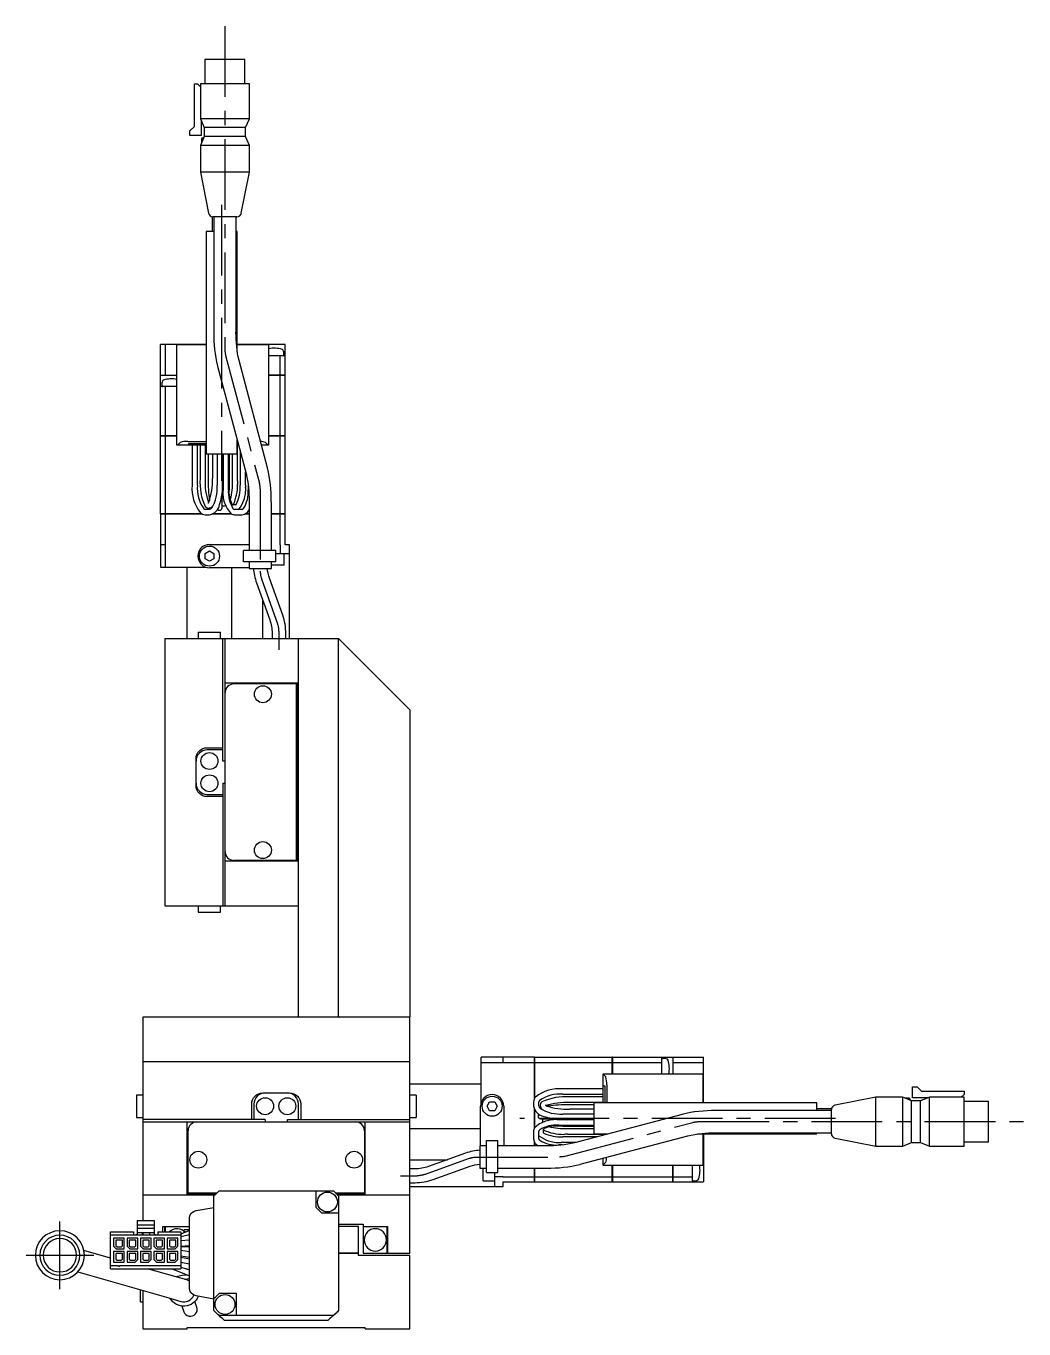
# Model space of a CAD drawing. Extents: x 0 to 866, y -8 to 761.
# Drawn here: x 439.5 to 663.6, y 240.6 to 533.1 of the extents above; entities that cross this region are included whole.
import ezdxf

# ---------------------------------------------------------------- set-up
doc = ezdxf.new("R2010")
doc.units = 0
doc.header["$LTSCALE"] = 0.5
doc.linetypes.add('CENTER', pattern=[50.8, 31.75, -6.35, 6.35, -6.35])
doc.layers.add('MSM_CENTER', color=1, linetype='CENTER')
doc.layers.add('MSM_CONTINUOUS', color=7, linetype='CONTINUOUS')

msp = doc.modelspace()

# ---------------------------------------------------------------- linework, layer by layer
at = {"layer": 'MSM_CENTER'}
for p, q in [((484.14, 533.1), (484.14, 460.45)), ((483.41, 493), (483.41, 431)), ((484.31, 459.17), (491.91, 430.48)), ((492.07, 429.2), (492.07, 410.72)), ((492.37, 409.03), (495.99, 398.92)), ((496.29, 397.23), (496.29, 393.1)), ((621.28, 287.87), (550.42, 287.87)), ((447.07, 249.54), (447.07, 264.74)), ((439.47, 257.14), (454.67, 257.14))]:
    msp.add_line(p, q, dxfattribs=at)
at = {"layer": 'MSM_CENTER', "extrusion": (0, 0, -1)}
for p, q in [((560.55, 279.37), (589.24, 286.97)), ((590.52, 287.14), (663.62, 287.14)), ((528.99, 275.28), (539.1, 278.91)), ((540.79, 279.2), (559.27, 279.2)), ((523.62, 274.99), (527.3, 274.99))]:
    msp.add_line(p, q, dxfattribs=at)
at = {"layer": 'MSM_CENTER'}
for centre, start, end in [((489.14, 460.45), 180, 194.8361), ((487.07, 429.2), 360, 14.8361), ((497.07, 410.72), 180, 199.7279), ((491.29, 397.23), 360, 19.7279)]:
    msp.add_arc(centre, 5, start, end, dxfattribs=at)
at = {"layer": 'MSM_CENTER', "extrusion": (0, 0, -1)}
for centre, start, end in [((-590.52, 282.14), 75.1639, 90), ((-540.79, 274.2), 70.2721, 90), ((-559.27, 284.2), 255.1639, 270), ((-527.3, 279.99), 250.2721, 270)]:
    msp.add_arc(centre, 5, start, end, dxfattribs=at)
at = {"layer": 'MSM_CONTINUOUS'}
for p, q in [((488.64, 525.6), (479.64, 525.6)), ((479.64, 525.6), (479.64, 520.1)), ((488.64, 520.1), (488.64, 525.6)), ((477.31, 510.57), (477.31, 520.11)), ((477.31, 520.11), (478.01, 520.11)), ((478.01, 520.11), (478.64, 519.48)), ((489.64, 520.1), (478.64, 520.1)), ((478.64, 520.1), (478.64, 512.31)), ((489.64, 512.31), (489.64, 520.1)), ((489.64, 512.31), (478.64, 512.31)), ((478.64, 512.31), (479.49, 510.31)), ((478.82, 511.88), (478.82, 508.55)), ((488.79, 510.31), (489.64, 512.31)), ((476.29, 509.55), (477.31, 510.57)), ((476.29, 508.55), (476.29, 509.55)), ((488.79, 510.31), (479.49, 510.31)), ((479.49, 510.31), (479.49, 508.31)), ((488.79, 508.31), (488.79, 510.31)), ((478.82, 508.55), (476.29, 508.55)), ((479.49, 508.31), (478.64, 506.31)), ((489.64, 506.31), (478.64, 506.31)), ((478.64, 506.31), (478.64, 500.3)), ((478.86, 507.72), (478.86, 507)), ((478.86, 507), (478.94, 507)), ((479.37, 508.02), (479.16, 508.02)), ((488.79, 508.31), (479.49, 508.31)), ((489.64, 506.31), (488.79, 508.31)), ((489.64, 500.3), (489.64, 506.31)), ((489.64, 500.3), (478.64, 500.3)), ((478.64, 500.3), (480.45, 491.11)), ((487.83, 491.11), (489.64, 500.3)), ((481.25, 490.32), (481.28, 487)), ((486.85, 490.3), (481.43, 490.3)), ((481.64, 490.3), (481.64, 464.34)), ((486.64, 464.34), (486.64, 490.3)), ((481.64, 487), (479.91, 487)), ((479.91, 487), (479.91, 437)), ((486.91, 487), (486.64, 487)), ((486.91, 460.22), (486.91, 487)), ((469.67, 454.71), (469.67, 461.6)), ((479.91, 461.6), (469.67, 461.6)), ((470.83, 454.71), (470.83, 461.6)), ((473.37, 439), (473.37, 461.5)), ((479.91, 461.5), (473.37, 461.5)), ((497.67, 461.6), (486.91, 461.6)), ((493.97, 461.5), (486.91, 461.5)), ((493.92, 461.5), (493.92, 461.6)), ((493.97, 461.5), (493.97, 439)), ((497.4, 459.31), (497.34, 460.08)), ((497.67, 454.71), (497.67, 461.6)), ((482.49, 456.76), (488.89, 432.62)), ((493.72, 433.9), (487.33, 458.04)), ((497.67, 459.1), (493.97, 459.1)), ((496.52, 454.71), (496.52, 459.1)), ((469.67, 454.71), (473.37, 454.71)), ((469.67, 441.1), (469.67, 454.71)), ((469.68, 454.7), (473.37, 454.7)), ((493.97, 454.71), (497.67, 454.71)), ((497.67, 454.7), (493.97, 454.7)), ((496.52, 441.1), (496.52, 454.7)), ((497.67, 441.1), (497.67, 454.7)), ((473.37, 452.2), (469.67, 452.2)), ((470.01, 453.19), (469.94, 452.42)), ((470.83, 441.1), (470.83, 452.2)), ((469.67, 441.1), (473.37, 441.1)), ((469.67, 423.6), (469.67, 441.09)), ((473.37, 441.09), (469.67, 441.09)), ((469.68, 441.1), (469.68, 441.09)), ((470.83, 441.1), (470.83, 441.09)), ((470.83, 423.6), (470.83, 441.09)), ((479.91, 439), (473.37, 439)), ((473.48, 439), (474.08, 439.6)), ((475.85, 439.87), (479.91, 439.87)), ((476.07, 439.39), (479.91, 439.39)), ((476.07, 439), (476.07, 439.39)), ((476.77, 439), (476.77, 430)), ((477.97, 430), (477.97, 439)), ((478.57, 439), (478.57, 431.48)), ((479.77, 431.48), (479.77, 439)), ((486.91, 437), (486.91, 440.1)), ((486.91, 439.87), (486.97, 439.87)), ((486.91, 439.39), (487.09, 439.39)), ((487.2, 439), (486.91, 439)), ((486.97, 431), (486.97, 439)), ((493.97, 439), (492.37, 439)), ((493.27, 439.6), (493.87, 439)), ((493.97, 441.1), (497.67, 441.1)), ((497.67, 441.09), (493.97, 441.09)), ((496.51, 441.1), (496.51, 441.09)), ((496.52, 423.6), (496.52, 441.09)), ((497.66, 441.1), (497.66, 441.09)), ((497.67, 423.6), (497.67, 441.09)), ((486.91, 437), (479.91, 437)), ((480.37, 437), (480.37, 431.46)), ((481.33, 437), (481.33, 431.56)), ((482.42, 437), (482.42, 430)), ((483.62, 430), (483.62, 437)), ((483.72, 437), (483.72, 429)), ((484.92, 429), (484.92, 437)), ((485.17, 430), (485.17, 437)), ((485.77, 437), (485.77, 431)), ((487.57, 437.58), (487.57, 430)), ((488.77, 430), (488.77, 433.05)), ((481.33, 431.58), (481.33, 431.54)), ((483.52, 424.97), (483.62, 430)), ((485.09, 427.72), (485.17, 430)), ((489.37, 429.91), (489.37, 429)), ((480.69, 424.6), (479.72, 424.6)), ((480.71, 424.92), (480.75, 424.94)), ((480.75, 424.94), (480.95, 425.01)), ((482.5, 424.56), (482.68, 424.44)), ((482.68, 424.44), (482.88, 424.4)), ((482.88, 424.4), (482.89, 424.4)), ((482.89, 424.4), (482.91, 424.4)), ((482.91, 424.4), (482.92, 424.4)), ((483.55, 425.4), (483.6, 425.4)), ((483.6, 425.4), (484, 425.4)), ((484, 425.4), (484.03, 425.4)), ((484.03, 425.4), (484.28, 425.46)), ((486.62, 425.6), (485.88, 425.6)), ((488.02, 424.6), (486.28, 424.6)), ((489.57, 426.31), (489.57, 415.35)), ((494.57, 415.35), (494.57, 426.31)), ((469.67, 423.6), (478.95, 423.6)), ((469.67, 423.59), (469.67, 411.6)), ((478.97, 423.59), (469.67, 423.59)), ((469.68, 423.6), (469.68, 423.59)), ((470.83, 423.6), (470.83, 423.59)), ((470.83, 416.6), (470.83, 423.59)), ((479.72, 423.4), (480.68, 423.4)), ((485.57, 423.59), (481.33, 423.59)), ((481.35, 423.6), (485.56, 423.6)), ((486.28, 423.4), (488.02, 423.4)), ((489.57, 423.59), (488.72, 423.59)), ((488.74, 423.6), (489.57, 423.6)), ((494.57, 423.6), (497.67, 423.6)), ((497.67, 423.59), (494.57, 423.59)), ((496.51, 423.6), (496.51, 423.59)), ((496.52, 416.6), (496.52, 423.59)), ((497.66, 423.6), (497.66, 423.59)), ((497.67, 416.6), (497.67, 423.59)), ((470.83, 416.6), (469.67, 416.6)), ((470.83, 411.6), (470.83, 416.6)), ((480.67, 416.7), (489.57, 416.7)), ((488.33, 412.85), (488.33, 415.35)), ((488.59, 415.35), (488.33, 415.35)), ((495.57, 415.35), (488.59, 415.35)), ((495.57, 412.85), (495.57, 415.35)), ((496.52, 416.6), (496.52, 414.6)), ((498.67, 416.6), (497.67, 416.6)), ((498.67, 395.6), (498.67, 416.6)), ((479.67, 414.68), (480.67, 415.26)), ((479.67, 413.53), (479.67, 414.68)), ((480.67, 412.95), (479.67, 413.53)), ((480.67, 415.26), (481.67, 414.68)), ((481.67, 413.53), (480.67, 412.95)), ((481.67, 414.68), (481.67, 413.53)), ((488.59, 412.85), (488.33, 412.85)), ((495.57, 412.85), (488.59, 412.85)), ((489.57, 412.85), (489.57, 411.35)), ((494.57, 411.35), (494.57, 412.85)), ((498.67, 414.6), (495.57, 414.6)), ((497.42, 412.1), (497.42, 414.6)), ((469.67, 411.6), (479.96, 411.6)), ((475.67, 395.6), (475.67, 411.6)), ((489.57, 411.5), (480.67, 411.5)), ((485.67, 395.6), (485.67, 411.5)), ((489.57, 411.35), (494.57, 411.35)), ((497.42, 412.1), (494.6, 412.1)), ((491.23, 408.11), (494.21, 399.8)), ((497.13, 400.84), (494.15, 409.16)), ((492.67, 395.6), (492.67, 404.09)), ((470.67, 395.6), (470.67, 335.6)), ((470.67, 395.6), (509.67, 395.6)), ((478.17, 397), (483.17, 397)), ((478.17, 397), (478.17, 395.6)), ((483.17, 395.6), (483.17, 397)), ((483.67, 368.1), (483.67, 395.6)), ((484.17, 335.6), (484.17, 395.6)), ((494.74, 396.77), (494.74, 395.6)), ((497.84, 395.6), (497.84, 396.77)), ((500.67, 310.6), (500.67, 395.6)), ((509.67, 310.7), (509.67, 395.6)), ((525.67, 379.6), (509.67, 395.6)), ((500.67, 385.6), (484.17, 385.6)), ((500.17, 385.4), (486.17, 385.4)), ((499.17, 385.6), (499.17, 385.4)), ((500.17, 385.4), (500.17, 345.8)), ((500.37, 345.6), (500.37, 385.6)), ((525.67, 379.6), (525.67, 310.7)), ((477.67, 362.6), (477.67, 368.6)), ((480.17, 371.1), (483.67, 371.1)), ((483.67, 370.6), (480.17, 370.6)), ((484.17, 368.1), (483.67, 368.1)), ((483.67, 363.1), (483.67, 335.6)), ((483.67, 363.1), (484.17, 363.1)), ((480.17, 360.6), (483.67, 360.6)), ((483.67, 360.1), (480.17, 360.1)), ((500.67, 345.6), (484.17, 345.6)), ((500.17, 345.8), (486.17, 345.8)), ((499.17, 345.8), (499.17, 345.6)), ((470.67, 335.6), (500.67, 335.6)), ((478.17, 335.6), (478.17, 334.2)), ((478.17, 334.2), (483.17, 334.2)), ((483.17, 334.2), (483.17, 335.6)), ((525.67, 310.6), (465.67, 310.6)), ((465.67, 310.6), (465.67, 264.98)), ((500.67, 310.7), (509.67, 310.7)), ((509.67, 310.7), (509.77, 310.6)), ((525.57, 310.6), (525.67, 310.7)), ((525.67, 257.6), (525.67, 310.6)), ((541.67, 291.32), (541.67, 301.6)), ((553.66, 301.6), (541.67, 301.6)), ((546.67, 300.45), (546.67, 301.6)), ((553.66, 292.31), (553.66, 301.6)), ((553.67, 301.59), (553.66, 301.59)), ((553.67, 301.6), (571.16, 301.6)), ((553.67, 301.6), (553.67, 292.33)), ((571.16, 297.9), (571.16, 301.6)), ((571.17, 301.59), (571.16, 301.59)), ((571.17, 301.6), (571.17, 297.9)), ((571.17, 301.6), (584.77, 301.6)), ((582.27, 297.9), (582.27, 301.6)), ((583.26, 301.27), (582.49, 301.33)), ((584.77, 301.59), (584.77, 297.9)), ((584.78, 301.6), (584.78, 297.9)), ((584.78, 301.6), (591.67, 301.6)), ((591.67, 291.37), (591.67, 301.6)), ((525.67, 300.6), (465.67, 300.6)), ((541.67, 300.45), (546.67, 300.45)), ((546.67, 300.45), (553.66, 300.45)), ((553.67, 300.45), (553.66, 300.45)), ((553.67, 300.45), (571.16, 300.45)), ((571.17, 300.45), (571.16, 300.45)), ((571.17, 300.45), (582.27, 300.45)), ((584.78, 300.45), (591.67, 300.45)), ((525.67, 295.6), (541.67, 295.6)), ((569.07, 297.9), (591.57, 297.9)), ((569.07, 291.37), (569.07, 297.9)), ((569.07, 297.8), (569.67, 297.2)), ((591.57, 291.37), (591.57, 297.9)), ((464.27, 293.1), (464.27, 288.1)), ((465.67, 293.1), (464.27, 293.1)), ((492.67, 293.6), (498.67, 293.6)), ((527.07, 293.1), (525.67, 293.1)), ((527.07, 293.1), (527.07, 288.1)), ((569.07, 294.5), (560.07, 294.5)), ((560.07, 293.3), (569.07, 293.3)), ((569.07, 292.7), (561.55, 292.7)), ((569.07, 295.2), (569.46, 295.2)), ((569.46, 295.2), (569.46, 291.37)), ((569.94, 295.42), (569.94, 291.37)), ((630.37, 292.64), (621.18, 290.83)), ((630.37, 281.64), (630.37, 292.64)), ((636.38, 292.64), (630.37, 292.64)), ((636.38, 281.64), (636.38, 292.64)), ((638.38, 291.79), (636.38, 292.64)), ((638.62, 292.45), (638.62, 294.98)), ((638.62, 294.98), (639.62, 294.98)), ((639.62, 294.98), (640.64, 293.96)), ((642.38, 292.64), (640.38, 291.79)), ((640.64, 293.96), (650.18, 293.96)), ((642.38, 281.64), (642.38, 292.64)), ((650.17, 292.64), (642.38, 292.64)), ((650.18, 293.26), (649.55, 292.64)), ((650.17, 281.64), (650.17, 292.64)), ((650.18, 293.96), (650.18, 293.26)), ((490.17, 287.6), (490.17, 291.1)), ((490.67, 291.1), (490.67, 287.6)), ((500.67, 287.6), (500.67, 291.1)), ((501.17, 291.1), (501.17, 287.6)), ((541.57, 281.7), (541.57, 290.6)), ((543.02, 290.6), (543.6, 291.6)), ((543.6, 289.6), (543.02, 290.6)), ((543.6, 291.6), (544.75, 291.6)), ((544.75, 289.6), (543.6, 289.6)), ((544.75, 291.6), (545.33, 290.6)), ((545.33, 290.6), (544.75, 289.6)), ((546.77, 290.6), (546.77, 281.7)), ((553.47, 291.56), (553.47, 290.6)), ((553.66, 285.71), (553.66, 289.95)), ((553.67, 289.93), (553.67, 285.72)), ((554.67, 290.58), (554.67, 291.56)), ((554.99, 290.57), (555.01, 290.52)), ((555.01, 290.52), (555.08, 290.32)), ((567.07, 290.9), (561.53, 290.9)), ((561.55, 291.5), (569.07, 291.5)), ((561.65, 289.95), (561.61, 289.95)), ((567.07, 289.95), (561.63, 289.95)), ((567.07, 284.37), (567.07, 291.37)), ((617.07, 291.37), (567.07, 291.37)), ((620.37, 289.64), (594.41, 289.64)), ((617.07, 289.64), (617.07, 291.37)), ((620.39, 290.03), (617.07, 290)), ((620.37, 284.42), (620.37, 289.85)), ((637.07, 292.41), (637.07, 292.34)), ((637.79, 292.41), (637.07, 292.41)), ((638.09, 291.91), (638.09, 292.11)), ((638.38, 282.49), (638.38, 291.79)), ((640.38, 291.79), (638.38, 291.79)), ((641.95, 292.45), (638.62, 292.45)), ((640.38, 282.49), (640.38, 291.79)), ((655.67, 291.64), (650.17, 291.64)), ((655.67, 282.64), (655.67, 291.64)), ((464.27, 288.1), (465.67, 288.1)), ((493.17, 287.6), (465.67, 287.6)), ((465.67, 287.1), (525.67, 287.1)), ((475.67, 270.6), (475.67, 287.1)), ((493.17, 287.6), (493.17, 287.1)), ((498.17, 287.1), (498.17, 287.6)), ((498.17, 287.6), (525.67, 287.6)), ((515.67, 270.6), (515.67, 287.1)), ((525.67, 288.1), (527.07, 288.1)), ((554.51, 288.59), (554.47, 288.4)), ((554.47, 288.37), (554.47, 288.36)), ((554.63, 288.77), (554.51, 288.59)), ((555.04, 287.76), (560.07, 287.65)), ((555.47, 287.72), (555.47, 287.68)), ((555.47, 287.68), (555.47, 287.28)), ((555.47, 287.28), (555.47, 287.24)), ((555.47, 287.24), (555.53, 286.99)), ((567.07, 287.55), (559.07, 287.55)), ((567.07, 288.85), (560.07, 288.85)), ((560.07, 287.65), (567.07, 287.65)), ((586.83, 288.78), (562.69, 282.39)), ((475.87, 271.1), (475.87, 285.1)), ((515.47, 285.1), (515.47, 271.1)), ((525.67, 285.6), (541.57, 285.6)), ((553.47, 285), (553.47, 283.26)), ((554.67, 283.26), (554.67, 285)), ((555.67, 284.66), (555.67, 285.39)), ((557.79, 286.18), (560.07, 286.1)), ((559.07, 286.35), (567.07, 286.35)), ((560.07, 286.1), (567.07, 286.1)), ((567.07, 285.5), (561.07, 285.5)), ((561.07, 284.3), (569.07, 284.3)), ((563.97, 277.56), (588.11, 283.95)), ((567.07, 284.37), (570.17, 284.37)), ((569.07, 284.08), (569.07, 284.37)), ((569.46, 284.37), (569.46, 284.18)), ((569.94, 284.37), (569.94, 284.31)), ((590.29, 284.37), (617.07, 284.37)), ((591.57, 277.3), (591.57, 284.37)), ((591.67, 284.37), (591.67, 273.6)), ((594.41, 284.64), (620.37, 284.64)), ((617.07, 284.37), (617.07, 284.64)), ((541.42, 281.7), (541.42, 276.7)), ((542.92, 281.7), (541.42, 281.7)), ((542.92, 282.94), (545.42, 282.94)), ((542.92, 282.69), (542.92, 282.94)), ((542.92, 275.7), (542.92, 282.69)), ((545.42, 282.69), (545.42, 282.94)), ((545.42, 275.7), (545.42, 282.69)), ((556.38, 281.7), (545.42, 281.7)), ((553.66, 281.7), (553.66, 282.56)), ((553.67, 282.54), (553.67, 281.7)), ((559.98, 281.9), (559.07, 281.9)), ((567.65, 283.7), (560.07, 283.7)), ((560.07, 282.5), (563.12, 282.5)), ((621.18, 283.44), (630.37, 281.64)), ((630.37, 281.64), (636.38, 281.64)), ((636.38, 281.64), (638.38, 282.49)), ((638.38, 282.49), (640.38, 282.49)), ((640.38, 282.49), (642.38, 281.64)), ((642.38, 281.64), (650.17, 281.64)), ((650.17, 282.64), (655.67, 282.64)), ((525.67, 278.6), (534.16, 278.6)), ((538.18, 280.05), (529.87, 277.06)), ((569.07, 277.3), (569.07, 278.91)), ((569.67, 278.01), (569.07, 277.41)), ((526.84, 276.54), (525.67, 276.54)), ((530.91, 274.15), (539.23, 277.13)), ((541.42, 276.7), (542.92, 276.7)), ((542.17, 273.85), (542.17, 276.68)), ((542.92, 275.7), (545.42, 275.7)), ((544.67, 275.7), (544.67, 272.6)), ((545.42, 276.7), (556.38, 276.7)), ((553.66, 273.6), (553.66, 276.7)), ((553.67, 276.7), (553.67, 273.6)), ((591.57, 277.3), (569.07, 277.3)), ((571.16, 273.6), (571.16, 277.3)), ((571.17, 277.3), (571.17, 273.6)), ((584.77, 273.6), (584.77, 277.3)), ((584.78, 277.3), (584.78, 273.6)), ((589.17, 273.6), (589.17, 277.3)), ((591.57, 277.35), (591.67, 277.35)), ((475.87, 272.1), (475.67, 272.1)), ((515.67, 272.1), (515.47, 272.1)), ((525.67, 273.44), (526.84, 273.44)), ((525.67, 272.6), (546.67, 272.6)), ((542.17, 273.85), (544.67, 273.85)), ((546.67, 274.76), (544.67, 274.76)), ((546.67, 274.76), (553.66, 274.76)), ((546.67, 272.6), (546.67, 273.6)), ((546.67, 273.6), (553.66, 273.6)), ((553.67, 274.76), (553.66, 274.76)), ((553.67, 273.61), (553.66, 273.61)), ((553.67, 274.76), (571.16, 274.76)), ((553.67, 273.6), (571.16, 273.6)), ((571.17, 274.76), (571.16, 274.76)), ((571.17, 273.61), (571.16, 273.61)), ((571.17, 274.76), (584.77, 274.76)), ((571.17, 273.6), (584.77, 273.6)), ((584.78, 274.76), (589.17, 274.76)), ((584.78, 273.6), (591.67, 273.6)), ((589.38, 273.87), (590.15, 273.94)), ((481.82, 270.6), (465.67, 270.6)), ((475.67, 270.9), (482.1, 270.9)), ((482.3, 271.1), (475.87, 271.1)), ((481.67, 244.76), (481.67, 270.45)), ((482.83, 271.6), (508.52, 271.6)), ((504.67, 267.85), (504.67, 271.6)), ((515.47, 271.1), (509.04, 271.1)), ((515.67, 270.9), (509.24, 270.9)), ((525.67, 270.6), (509.53, 270.6)), ((509.67, 270.45), (509.67, 244.76)), ((477.66, 267.2), (481.67, 267.9)), ((509.67, 266.6), (505.92, 266.6)), ((464.42, 264.98), (464.42, 261.95)), ((464.42, 264.98), (468.28, 264.98)), ((464.42, 263.96), (468.28, 263.96)), ((464.42, 263.26), (468.28, 263.26)), ((468.28, 264.98), (468.28, 261.95)), ((470.17, 263.6), (476.17, 263.6)), ((470.17, 262.41), (470.17, 263.6)), ((470.72, 263.55), (470.67, 263.6)), ((470.67, 262.41), (470.67, 263.6)), ((476.17, 263.55), (470.72, 263.55)), ((470.72, 263.55), (470.72, 262.41)), ((476.17, 249.78), (476.17, 265.42)), ((509.67, 264.1), (515.17, 264.1)), ((514.17, 263.6), (509.67, 263.6)), ((514.17, 257.65), (514.17, 263.6)), ((515.17, 264.1), (515.17, 257.6)), ((515.17, 263.6), (520.67, 263.6)), ((520.62, 263.55), (515.17, 263.55)), ((520.62, 263.55), (520.67, 263.6)), ((520.62, 257.6), (520.62, 263.55)), ((520.67, 263.6), (520.67, 257.6)), ((458.42, 254.13), (458.42, 262.41)), ((458.42, 262.41), (463.62, 262.41)), ((458.42, 261.7), (474.27, 261.7)), ((459.15, 260.97), (459.15, 259.17)), ((461.55, 260.97), (459.15, 260.97)), ((459.67, 260.52), (459.67, 259.27)), ((461.14, 260.52), (459.67, 260.52)), ((461.14, 259.27), (461.14, 260.52)), ((461.55, 258.57), (461.55, 260.97)), ((462.15, 260.97), (462.15, 259.17)), ((464.55, 260.97), (462.15, 260.97)), ((462.67, 260.52), (462.67, 259.27)), ((464.14, 260.52), (462.67, 260.52)), ((463.62, 262.41), (463.62, 261.7)), ((464.14, 259.27), (464.14, 260.52)), ((464.42, 262.26), (468.28, 262.26)), ((464.55, 258.57), (464.55, 260.97)), ((465.15, 260.97), (465.15, 259.17)), ((467.55, 260.97), (465.15, 260.97)), ((465.53, 262.26), (465.53, 261.7)), ((465.67, 262.26), (465.67, 261.7)), ((465.67, 260.52), (465.67, 259.27)), ((467.14, 260.52), (465.67, 260.52)), ((467.14, 259.27), (467.14, 260.52)), ((467.18, 262.26), (467.18, 261.7)), ((467.55, 258.57), (467.55, 260.97)), ((468.15, 260.97), (468.15, 259.17)), ((470.55, 260.97), (468.15, 260.97)), ((468.67, 260.52), (468.67, 259.27)), ((470.14, 260.52), (468.67, 260.52)), ((469.08, 262.41), (469.08, 261.7)), ((469.08, 262.41), (474.27, 262.41)), ((470.14, 259.27), (470.14, 260.52)), ((470.55, 258.57), (470.55, 260.97)), ((471.15, 260.97), (471.15, 258.57)), ((473.55, 260.97), (471.15, 260.97)), ((471.67, 260.52), (471.67, 259.27)), ((473.14, 260.52), (471.67, 260.52)), ((473.14, 259.27), (473.14, 260.52)), ((473.55, 259.17), (473.55, 260.97)), ((476.17, 262.71), (474.27, 261.9)), ((474.27, 262.41), (474.27, 254.13)), ((474.27, 261.36), (476.17, 261.77)), ((476.15, 260.54), (474.27, 260.38)), ((474.97, 262.2), (474.97, 262.85)), ((476.17, 262.85), (474.97, 262.85)), ((458.42, 256.5), (452.47, 258.2)), ((459.15, 259.17), (459.75, 258.57)), ((459.15, 257.97), (459.15, 255.57)), ((461.55, 257.97), (459.15, 257.97)), ((459.67, 259.27), (459.92, 259.02)), ((459.67, 257.52), (459.67, 256.27)), ((461.14, 257.52), (459.67, 257.52)), ((459.75, 258.57), (461.55, 258.57)), ((459.92, 259.02), (460.89, 259.02)), ((460.89, 259.02), (461.14, 259.27)), ((461.14, 256.27), (461.14, 257.52)), ((461.55, 255.57), (461.55, 257.97)), ((462.15, 259.17), (462.75, 258.57)), ((462.15, 257.97), (462.15, 255.57)), ((464.55, 257.97), (462.15, 257.97)), ((462.67, 259.27), (462.92, 259.02)), ((462.67, 257.52), (462.67, 256.27)), ((464.14, 257.52), (462.67, 257.52)), ((462.75, 258.57), (464.55, 258.57)), ((462.92, 259.02), (463.89, 259.02)), ((463.89, 259.02), (464.14, 259.27)), ((464.14, 256.27), (464.14, 257.52)), ((464.55, 256.17), (464.55, 257.97)), ((465.15, 259.17), (465.75, 258.57)), ((467.55, 257.97), (465.15, 257.97)), ((465.15, 257.97), (465.15, 255.57)), ((465.67, 259.27), (465.92, 259.02)), ((465.67, 257.52), (465.67, 256.27)), ((467.14, 257.52), (465.67, 257.52)), ((465.75, 258.57), (467.55, 258.57)), ((465.92, 259.02), (466.89, 259.02)), ((466.89, 259.02), (467.14, 259.27)), ((467.14, 256.27), (467.14, 257.52)), ((467.55, 256.17), (467.55, 257.97)), ((468.15, 259.17), (468.75, 258.57)), ((468.15, 257.97), (468.15, 256.17)), ((470.55, 257.97), (468.15, 257.97)), ((468.67, 259.27), (468.92, 259.02)), ((468.67, 257.52), (468.67, 256.27)), ((470.14, 257.52), (468.67, 257.52)), ((468.75, 258.57), (470.55, 258.57)), ((468.92, 259.02), (469.89, 259.02)), ((469.89, 259.02), (470.14, 259.27)), ((470.14, 256.27), (470.14, 257.52)), ((470.55, 255.57), (470.55, 257.97)), ((471.15, 258.57), (472.95, 258.57)), ((473.55, 257.97), (471.15, 257.97)), ((471.15, 257.97), (471.15, 255.57)), ((471.67, 259.27), (471.92, 259.02)), ((471.67, 257.52), (471.67, 256.27)), ((473.14, 257.52), (471.67, 257.52)), ((471.92, 259.02), (472.89, 259.02)), ((472.89, 259.02), (473.14, 259.27)), ((473.55, 259.17), (472.95, 258.57)), ((473.14, 256.27), (473.14, 257.52)), ((473.55, 256.17), (473.55, 257.97)), ((474.27, 259.18), (476.17, 259.34)), ((476.17, 259.01), (474.27, 258.97)), ((476.17, 257.94), (474.27, 258.21)), ((474.97, 258.99), (474.97, 259.23)), ((509.67, 257.65), (514.17, 257.65)), ((514.17, 257.6), (509.67, 257.6)), ((514.17, 257.65), (514.17, 257.6)), ((514.17, 257.1), (514.17, 257.6)), ((515.17, 257.6), (525.67, 257.6)), ((458.42, 254.84), (460.2, 254.84)), ((459.15, 255.57), (461.55, 255.57)), ((459.67, 256.27), (459.92, 256.02)), ((459.92, 256.02), (460.89, 256.02)), ((460.2, 254.74), (460.2, 254.84)), ((460.5, 254.84), (474.27, 254.84)), ((460.5, 254.84), (460.5, 254.74)), ((460.89, 256.02), (461.14, 256.27)), ((462.15, 255.57), (463.95, 255.57)), ((462.67, 256.27), (462.92, 256.02)), ((462.92, 256.02), (463.89, 256.02)), ((463.89, 256.02), (464.14, 256.27)), ((463.95, 255.57), (464.55, 256.17)), ((465.15, 255.57), (466.95, 255.57)), ((465.67, 256.27), (465.92, 256.02)), ((465.92, 256.02), (466.89, 256.02)), ((466.89, 256.02), (467.14, 256.27)), ((466.95, 255.57), (467.55, 256.17)), ((468.75, 255.57), (468.15, 256.17)), ((468.67, 256.27), (468.92, 256.02)), ((468.75, 255.57), (470.55, 255.57)), ((468.92, 256.02), (469.89, 256.02)), ((469.89, 256.02), (470.14, 256.27)), ((471.15, 255.57), (472.95, 255.57)), ((471.67, 256.27), (471.92, 256.02)), ((471.92, 256.02), (472.89, 256.02)), ((472.89, 256.02), (473.14, 256.27)), ((472.95, 255.57), (473.55, 256.17)), ((474.27, 257), (476.17, 256.73)), ((474.27, 256.71), (476.17, 256.35)), ((476.2, 255.12), (474.27, 255.49)), ((474.27, 254.48), (476.17, 253.87)), ((525.67, 257.1), (514.17, 257.1)), ((525.67, 240.6), (525.67, 257.1)), ((451.1, 253.39), (471.52, 247.57)), ((458.42, 254.13), (474.27, 254.13)), ((472.89, 252.38), (466.72, 254.13)), ((472.32, 254.13), (476.17, 252.5)), ((475.59, 251.61), (472.89, 252.38)), ((474.6, 252.69), (475.53, 252.77)), ((476.17, 251.82), (475.14, 251.73)), ((476.16, 253.81), (475.54, 254.07)), ((465.17, 246.7), (465.17, 249.38)), ((465.67, 249.23), (465.67, 240.6)), ((465.17, 246.7), (465.67, 246.7)), ((471.52, 247.57), (474.22, 246.8)), ((474.47, 245.73), (474.69, 245.09)), ((477.62, 246.12), (477.4, 246.75)), ((477.84, 245.5), (477.62, 246.12)), ((481.67, 247.3), (477.66, 248.01)), ((482.92, 248.6), (486.67, 248.6)), ((486.67, 248.6), (486.67, 243.6)), ((474.69, 245.09), (474.91, 244.48)), ((508.52, 243.6), (482.83, 243.6)), ((465.67, 240.6), (475.67, 240.6)), ((475.67, 240.6), (475.67, 240.9)), ((475.67, 240.9), (515.67, 240.9)), ((484.01, 242.6), (507.33, 242.6)), ((515.67, 240.6), (515.67, 240.9)), ((515.67, 240.6), (525.67, 240.6))]:
    msp.add_line(p, q, dxfattribs=at)
for centre, radius in [((480.67, 414.1), 2.25), ((492.67, 383.1), 1.9), ((480.67, 368.1), 1.9), ((480.67, 363.1), 1.9), ((492.67, 348.1), 1.9), ((493.17, 290.6), 1.9), ((498.17, 290.6), 1.9), ((544.17, 290.6), 2.25), ((478.17, 278.6), 1.9), ((513.17, 278.6), 1.9), ((507.17, 269.1), 2.23), ((484.17, 246.1), 2.23)]:
    msp.add_circle(centre, radius, dxfattribs=at)
at = {"layer": 'MSM_CONTINUOUS', "extrusion": (0, 0, -1)}
for centre, radius in [((-447.07, 257.14), 5.5), ((-447.07, 257.14), 4.5), ((-447.07, 257.14), 3.75), ((-517.92, 260.6), 2.5)]:
    msp.add_circle(centre, radius, dxfattribs=at)
at = {"layer": 'MSM_CONTINUOUS'}
for centre, radius, start, end in [((479.16, 507.72), 0.3, 90, 180), ((481.43, 491.3), 1, 191.1187, 270), ((486.85, 491.3), 1, 270, 348.8813), ((512.74, 464), 31.1, 179.3641, 193.4668), ((495.17, 454.79), 6, 72.3708, 101.537), ((496.84, 460.03), 0.5, 5, 72.3708), ((497.2, 459.29), 0.2, 288.1949, 5), ((470.51, 453.14), 0.5, 107.6292, 175), ((472.17, 447.9), 6, 78.463, 107.6292), ((470.14, 452.4), 0.2, 175, 270), ((475.61, 435.36), 4.51, 86.9565, 109.8759), ((491.73, 435.36), 4.51, 70.1241, 84.7824), ((463.47, 426.66), 31.1, 359.3641, 13.4668), ((485.48, 429.24), 8.74, 175.0197, 218.3235), ((485.66, 429.25), 7.72, 174.4381, 215.6687), ((491.27, 430.56), 12.73, 175.8454, 204.6186), ((507.24, 430.72), 26.87, 178.4238, 188.8681), ((467.31, 430.83), 14.03, 340.7603, 2.8943), ((473.79, 429.42), 8.65, 328.5524, 3.8561), ((476.04, 430.16), 10.96, 335.8666, 0), ((478.42, 429.6), 9.16, 334.6752, 2.5141), ((532.6, 432.33), 45.65, 181.666, 182.719), ((491.1, 429.93), 2.32, 178.1818, 188.9905), ((470.77, 429.79), 12.85, 341.3945, 356.9734), ((490.3, 428.22), 6.62, 173.254, 198.7695), ((492.03, 428.53), 7.13, 176.162, 211.4402), ((494.05, 429.53), 9.14, 182.7479, 204.0632), ((482.53, 428.49), 6.86, 327.356, 4.2662), ((481.72, 429.06), 7.1, 340.436, 4.1258), ((479.79, 425.22), 0.622, 228.9031, 263.0608), ((480.45, 425.84), 0.952, 217.6627, 285.9064), ((480.35, 426.29), 0.227, 268.0963, 338.0968), ((480.23, 426.12), 2.75, 279.2724, 351.0568), ((480.47, 425.48), 0.9, 284.2205, 320.898), ((480.55, 426.06), 1.12, 291.2205, 322.6701), ((482.9, 425.02), 0.618, 267.5061, 355.2663), ((490.45, 428.32), 6.79, 199.0911, 223.9635), ((486.29, 426.15), 0.682, 210.3852, 232.6774), ((485.88, 425.82), 0.212, 269.8456, 320.8443), ((486.35, 425.07), 0.476, 213.7324, 261.3862), ((486.21, 426.12), 0.659, 308.1638, 318.123), ((481.69, 428.99), 7.1, 321.8895, 341.0353), ((487.95, 425.03), 0.432, 279.4337, 326.7039), ((487.89, 425.27), 1.87, 274.0282, 334.4705), ((479.75, 425.12), 1.72, 229.0024, 268.8954), ((486.29, 424.85), 1.45, 239.8457, 269.5942), ((480.67, 414.1), 2.6, 90, 270), ((502.58, 412.18), 12.05, 183.7978, 199.7019), ((485.76, 396.77), 12.07, 359.974, 19.6941), ((486.17, 383.4), 2, 90, 180), ((480.17, 368.1), 2.5, 90, 180), ((480.17, 363.1), 2.5, 180, 270), ((486.17, 347.8), 2, 180, 270), ((582.47, 301.13), 0.2, 85, 180), ((583.21, 300.77), 0.5, 17.6292, 85), ((577.97, 299.1), 6, 348.463, 17.6292), ((565.43, 295.66), 4.51, 356.9565, 19.8759), ((493.17, 291.1), 2.5, 90, 180), ((498.17, 291.1), 2.5, 0, 90), ((544.17, 290.6), 2.6, 0, 180), ((555.19, 291.52), 1.72, 139.0024, 178.8954), ((559.31, 285.8), 8.74, 85.0197, 128.3235), ((559.32, 285.62), 7.72, 84.4381, 125.6687), ((560.63, 280), 12.73, 85.8454, 114.6186), ((556.19, 291.04), 2.75, 189.2724, 261.0568), ((555.29, 291.48), 0.622, 138.9031, 173.0608), ((555.55, 290.8), 0.9, 194.2205, 230.898), ((555.91, 290.83), 0.952, 127.6627, 195.9064), ((559.49, 297.48), 8.65, 238.5524, 273.8561), ((556.13, 290.73), 1.12, 201.2205, 232.6701), ((556.36, 290.93), 0.227, 178.0963, 248.0968), ((560.9, 303.96), 14.03, 250.7603, 272.8943), ((560.79, 264.04), 26.87, 88.4238, 98.8681), ((594.07, 258.53), 31.1, 89.3641, 103.4668), ((621.37, 289.85), 1, 101.1187, 180), ((637.79, 292.11), 0.3, 0, 90), ((477.87, 285.1), 2, 90, 180), ((513.47, 285.1), 2, 0, 90), ((558.39, 280.83), 6.79, 109.0911, 133.9635), ((555.09, 288.37), 0.618, 177.5061, 265.2663), ((559.86, 300.5), 12.85, 251.3945, 266.9734), ((558.29, 280.97), 6.62, 83.254, 108.7695), ((554.92, 284.99), 1.45, 149.8457, 179.5942), ((555.14, 284.93), 0.476, 123.7324, 171.3862), ((559.06, 289.58), 7.1, 231.8895, 251.0353), ((558.6, 279.24), 7.13, 86.162, 121.4402), ((556.22, 284.98), 0.682, 120.3852, 142.6774), ((555.89, 285.39), 0.212, 179.8456, 230.8443), ((556.19, 285.07), 0.659, 218.1638, 228.123), ((560.23, 295.24), 10.96, 245.8666, 270), ((559.67, 292.86), 9.16, 244.6752, 272.5141), ((559.6, 277.22), 9.14, 92.7479, 114.0632), ((562.4, 238.68), 45.65, 91.666, 92.719), ((621.37, 284.42), 1, 180, 258.8813), ((555.34, 283.39), 1.87, 184.0282, 244.4276), ((555.1, 283.33), 0.432, 189.4337, 236.7039), ((558.56, 288.74), 6.86, 237.356, 274.2662), ((559.13, 289.56), 7.1, 250.436, 274.1258), ((560, 280.18), 2.32, 88.1818, 98.9905), ((542.25, 268.7), 12.05, 93.7978, 109.7019), ((565.43, 279.54), 4.51, 340.1241, 354.7824), ((556.73, 307.8), 31.1, 269.3641, 283.4668), ((584.86, 276.1), 6, 342.3708, 11.537), ((526.84, 285.51), 12.07, 269.974, 289.6941), ((589.36, 274.07), 0.2, 198.1949, 275), ((590.1, 274.44), 0.5, 275, 342.3708), ((473.42, 260.6), 2.5, 43.1674, 133.5589), ((474.9, 249.2), 2.5, 59.4613, 74.0889), ((474.9, 249.2), 2.5, 254.0889, 335.5449), ((476.37, 244.99), 1.55, 199.2361, 19.2361)]:
    msp.add_arc(centre, radius, start, end, dxfattribs=at)
at = {"layer": 'MSM_CONTINUOUS', "extrusion": (0, 0, -1)}
for centre, radius, start, end in [((-512.69, 463.99), 26.06, 346.7941, 0.7829), ((-493.53, 430.71), 13.78, 340.6907, 3.2092), ((-469.98, 430.57), 15.8, 178.4424, 193.7692), ((-463.52, 426.67), 26.06, 166.7941, 180.7829), ((-502.57, 412.18), 8.95, 340.3059, 354.7174), ((-485.76, 396.77), 8.98, 160.3254, 180.0272), ((-480.17, 368.6), 2.5, 0, 90), ((-480.17, 362.6), 2.5, 270, 0), ((-492.67, 291.1), 2.5, 0, 90), ((-498.67, 291.1), 2.5, 90, 180), ((-560.78, 277.74), 13.78, 70.6907, 93.2092), ((-560.64, 301.3), 15.8, 268.4424, 283.7692), ((-594.06, 258.58), 26.06, 76.7941, 90.7829), ((-556.74, 307.76), 26.06, 256.7941, 270.7829), ((-526.84, 285.52), 8.98, 250.3254, 270.0272), ((-542.25, 268.7), 8.95, 70.3059, 84.7174), ((-495.67, 257.6), 19, 42.5374, 47.4626), ((-495.67, 257.6), 19, 132.5374, 137.4636), ((-477.97, 265.42), 1.8, 0, 80), ((-518.72, 280.65), 19, 312.3336, 317.6664), ((-464.17, 261.95), 0.25, 180, 270), ((-468.53, 261.95), 0.25, 270, 0), ((-460.35, 254.74), 0.15, 180, 0), ((-474.9, 249.2), 3.5, 61.4958, 85), ((-477.97, 249.78), 1.8, 280, 0), ((-474.9, 249.2), 3.5, 201.4615, 330.3264), ((-495.72, 234.56), 19, 42.3336, 47.6664), ((-495.67, 257.6), 19, 312.5364, 317.4626), ((-495.67, 257.6), 19, 307.8636, 312.5369), ((-495.67, 257.6), 19, 222.5369, 232.1364), ((-495.67, 257.6), 19, 222.5364, 227.4636)]:
    msp.add_arc(centre, radius, start, end, dxfattribs=at)

doc.saveas('drawing.dxf')
